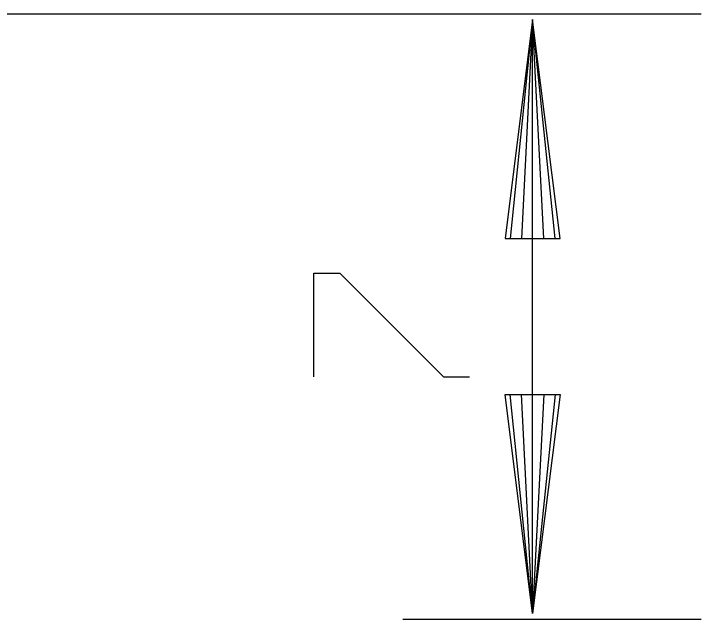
# Model space of a CAD drawing. Extents: x -21 to 70, y -29 to 126.
# Drawn here: x 37.5 to 45.45, y 0 to 7 of the extents above; entities that cross this region are included whole.
import ezdxf

# ---------------------------------------------------------------- set-up
doc = ezdxf.new("R2010")
doc.units = 0
doc.header["$MEASUREMENT"] = 0
doc.layers.add('117', color=2, linetype='CONTINUOUS', true_color=0xffff00)

msp = doc.modelspace()

# ---------------------------------------------------------------- linework, layer by layer
at = {"layer": '117'}
for p, q in [((35.5, 7), (45.45, 7)), ((43.5, 6.935), (43.1808, 4.4)), ((43.5, 6.935), (43.24, 4.4)), ((43.5, 6.935), (43.37, 4.4)), ((43.5, 0.065), (43.5, 6.935)), ((43.8192, 4.4), (43.5, 6.935)), ((43.63, 4.4), (43.5, 6.935)), ((43.76, 4.4), (43.5, 6.935)), ((43.1808, 4.4), (43.8192, 4.4)), ((40.9701, 2.8027), (40.9701, 4.0016)), ((40.9701, 4.0016), (41.2698, 4.0016)), ((41.2698, 4.0016), (42.4687, 2.8027)), ((42.4687, 2.8027), (42.7684, 2.8027)), ((43.5, 0.065), (43.1808, 2.6)), ((43.1808, 2.6), (43.8192, 2.6)), ((43.5, 0.065), (43.24, 2.6)), ((43.5, 0.065), (43.37, 2.6)), ((43.8192, 2.6), (43.5, 0.065)), ((43.63, 2.6), (43.5, 0.065)), ((43.76, 2.6), (43.5, 0.065)), ((42, 0), (45.45, 0))]:
    msp.add_line(p, q, dxfattribs=at)

doc.saveas('drawing.dxf')
